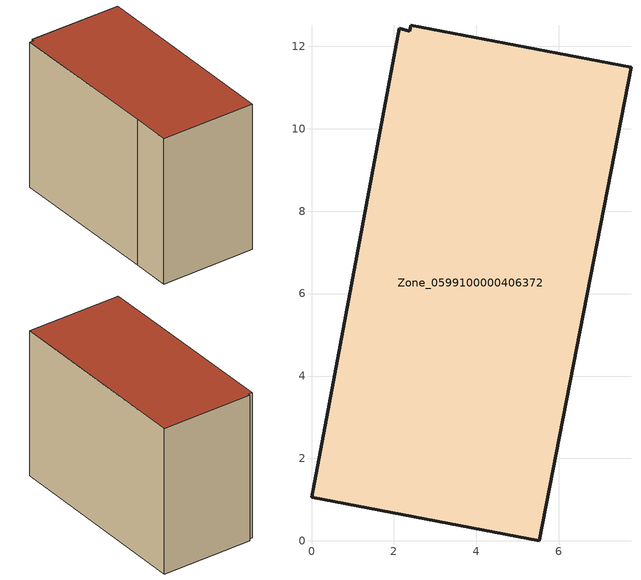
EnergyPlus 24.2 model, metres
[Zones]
Zone_0599100000406372
 floor ground (C_G): 2.41,12.51 7.75,11.48 5.53,0 0,1.06 0.43,3.32 2.13,12.43 2.38,12.37 z0
 wall outside (C_F): 0,1.06 5.53,0 7.75,11.48 2.41,12.51 2.38,12.37 2.13,12.43 0.43,3.32 0,1.06 z0:8.8
 roof outside (C_R): 2.38,12.37 2.13,12.43 0.43,3.32 0,1.06 5.53,0 7.75,11.48 2.41,12.51 z8.8
[BUILDING]
Pand.0599100000406372: North Axis=0; Terrain=City; Loads Convergence Tolerance Value=0.04; Temperature Convergence Tolerance Value=0.4; Solar Distribution=FullExterior; Maximum Number of Warmup Days=25; Minimum Number of Warmup Days=1
[Site:Location]
Rotterdam.The.Hague.AP_ZH_NLD Design_Conditions: Latitude=51.96; Longitude=4.45; Time Zone=1; Elevation=-4.5
[SITE:GROUNDTEMPERATURE:BUILDINGSURFACE]
18, 18, 18, 18, 18, 18, 18, 18, 18, 18, 18, 18
[MATERIAL] Thermal Absorptance=0.9; Solar Absorptance=0.7; Visible Absorptance=0.7
Name | Roughness | Thickness | Conductivity | Density | Specific Heat
G.TI.1992-2005 | MediumSmooth | 0.15 | 0.06 | 540 | 1210
F.TI.1992-2005 | Rough | 0.3 | 0.12 | 1920 | 840
R.TI.1992-2005 | MediumRough | 0.2 | 0.08 | 1500 | 1000
[CONSTRUCTION]
C_G: G.TI.1992-2005
C_F: F.TI.1992-2005
C_R: R.TI.1992-2005
[ZONE]
Zone_0599100000406372: Type=1; Multiplier=1; Ceiling Height=Autocalculate; Volume=Autocalculate; Floor Area=autocalculate; Part of Total Floor Area=Yes
[ZONEINFILTRATION:DESIGNFLOWRATE]
Infil_Zone_0599100000406372: Zone or ZoneList or Space or SpaceList=Zone_0599100000406372; Schedule=AlwaysOn; Design Flow Rate Calculation Method=Flow/Area; Flow Rate per Floor Area=0.0015; Constant Term Coefficient=1; Temperature Term Coefficient=0; Velocity Term Coefficient=0; Velocity Squared Term Coefficient=0
[HVACTEMPLATE:ZONE:IDEALLOADSAIRSYSTEM]
Zone_0599100000406372: Maximum Heating Supply Air Temperature=50; Minimum Cooling Supply Air Temperature=13; Maximum Heating Supply Air Humidity Ratio=0.0156; Minimum Cooling Supply Air Humidity Ratio=0.0077; Heating Limit=NoLimit; Cooling Limit=NoLimit; Dehumidification Control Type=ConstantSensibleHeatRatio; Cooling Sensible Heat Ratio=0.7; Dehumidification Setpoint=60; Humidification Control Type=None; Humidification Setpoint=30; Outdoor Air Method=None; Outdoor Air Flow Rate per Person=0.00944; Outdoor Air Flow Rate per Zone Floor Area=0; Outdoor Air Flow Rate per Zone=0; Demand Controlled Ventilation Type=None; Outdoor Air Economizer Type=NoEconomizer; Heat Recovery Type=None; Sensible Heat Recovery Effectiveness=0.7; Latent Heat Recovery Effectiveness=0.65
[ZONECONTROL:THERMOSTAT]
ThermostatControl_Zone_0599100000406372: Zone or ZoneList=Zone_0599100000406372; Control Type Schedule=DualSetpointControlType; Control 1=Thermostat_Zone_0599100000406372; Temperature Difference Between Cutout And Setpoint=0
[THERMOSTATSETPOINT:DUALSETPOINT]
Thermostat_Zone_0599100000406372: Heating Setpoint Temperature Schedule=HeatingSetpoint_Zone_0599100000406372; Cooling Setpoint Temperature Schedule=CoolingSetpoint_Zone_0599100000406372
[SCHEDULE:COMPACT]
HeatingSetpoint_Zone_0599100000406372: Through: 12/31, For: AllDays, Until: 24:00, 21
CoolingSetpoint_Zone_0599100000406372: Through: 12/31, For: AllDays, Until: 24:00, 24
DualSetpointControlType: Through: 12/31, For: AllDays, Until: 24:00, 4
AlwaysOn: Through: 12/31, For: AllDays, Until: 24:00, 1
